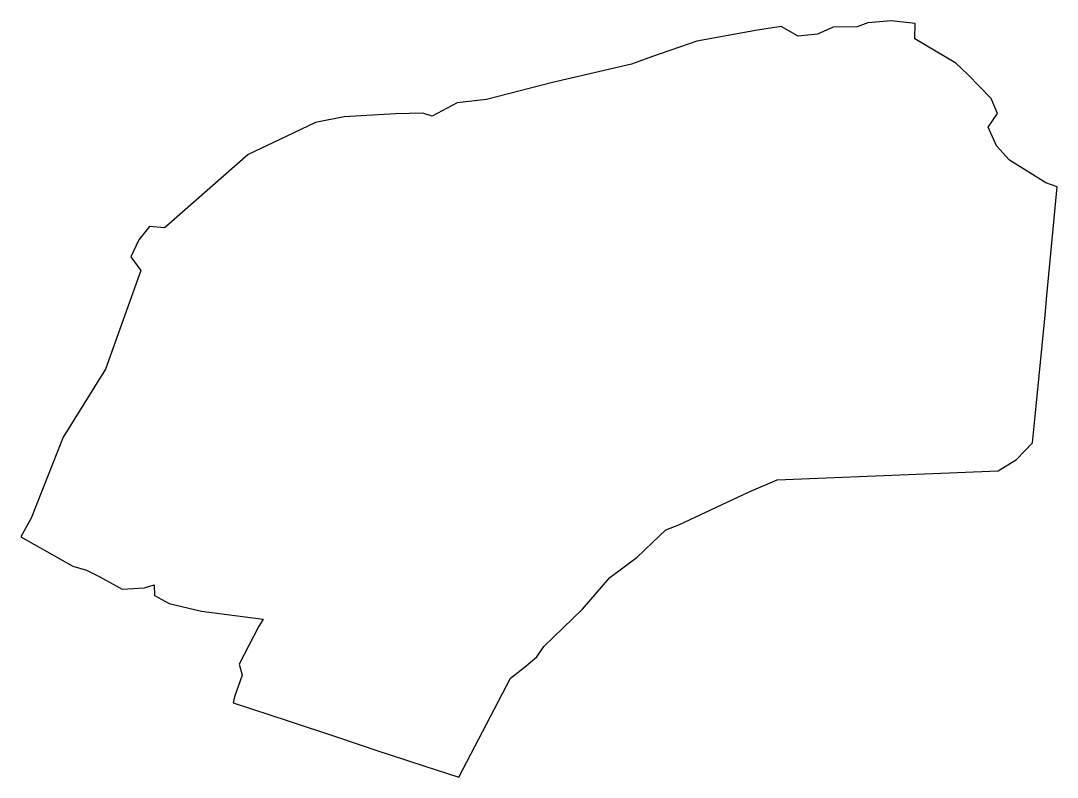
# Model space of a CAD drawing. Header units: metres. Extents: x 243411 to 243846, y 280911 to 281228.
import ezdxf

# ---------------------------------------------------------------- set-up
doc = ezdxf.new("R2010")
doc.units = ezdxf.units.M
doc.layers.add('TERRAIN_BOUNDARY', color=6, linetype='Continuous')

msp = doc.modelspace()

# ---------------------------------------------------------------- linework, layer by layer
at = {"layer": 'TERRAIN_BOUNDARY'}
msp.add_polyline3d([(243844.55, 281142.37, 0), (243846.14, 281158.7, 0), (243841.32, 281160.32, 0), (243826.04, 281169.87, 0), (243820.59, 281175.87, 0), (243817.19, 281183.74, 0), (243821, 281189.41, 0), (243818.34, 281195.72, 0), (243808.61, 281205.82, 0), (243803.51, 281210.52, 0), (243786.27, 281220.86, 0), (243786.5, 281227.16, 0), (243776.36, 281228.39, 0), (243766.61, 281227.57, 0), (243762.1, 281225.82, 0), (243752.01, 281225.63, 0), (243745.42, 281222.79, 0), (243737.3, 281221.87, 0), (243730.23, 281226.02, 0), (243720.24, 281224.42, 0), (243694.77, 281219.78, 0), (243676.15, 281213.34, 0), (243667.34, 281210.2, 0), (243634.22, 281202.51, 0), (243606.49, 281195.27, 0), (243594.25, 281193.96, 0), (243583.69, 281188.27, 0), (243579.78, 281189.58, 0), (243568.34, 281189.29, 0), (243546.75, 281188.11, 0), (243534.67, 281185.65, 0), (243522.42, 281179.84, 0), (243506.44, 281172.27, 0), (243473.14, 281143.03, 0), (243471.37, 281141.48, 0), (243464.99, 281141.97, 0), (243460.59, 281136.44, 0), (243457.14, 281129.23, 0), (243461.32, 281123.5, 0), (243446.6, 281082.14, 0), (243428.74, 281053.55, 0), (243421.85, 281036.17, 0), (243415.36, 281019.51, 0), (243410.96, 281011.72, 0), (243432.82, 280999.36, 0), (243438.57, 280997.78, 0), (243444.13, 280994.93, 0), (243453.58, 280989.76, 0), (243462.88, 280990.27, 0), (243466.92, 280991.59, 0), (243467.09, 280987.07, 0), (243473.33, 280983.8, 0), (243486.79, 280980.48, 0), (243512.73, 280977.24, 0), (243510.74, 280974.01, 0), (243502.65, 280958.23, 0), (243503.91, 280953.7, 0), (243500.69, 280944.62, 0), (243500.13, 280942.02, 0), (243523.24, 280934.48, 0), (243544, 280927.58, 0), (243561.37, 280921.7, 0), (243565.16, 280920.47, 0), (243580.64, 280915.43, 0), (243594.87, 280910.8, 0), (243616.61, 280952.38, 0), (243622.29, 280956.89, 0), (243627.68, 280961.34, 0), (243630.57, 280965.67, 0), (243646.75, 280981.35, 0), (243658.31, 280994.64, 0), (243669.7, 281003.24, 0), (243676.15, 281009.38, 0), (243681.74, 281014.7, 0), (243687.27, 281016.83, 0), (243716.77, 281030.58, 0), (243728.57, 281035.67, 0), (243821.35, 281039.45, 0), (243828.96, 281044.24, 0), (243832.35, 281047.7, 0), (243835.78, 281051.19, 0), (243836.87, 281062.37, 0), (243837.29, 281066.58, 0), (243841.03, 281104.74, 0), (243841.81, 281113.05, 0), (243844.55, 281142.37, 0)], close=True, dxfattribs=at)

doc.saveas('drawing.dxf')
